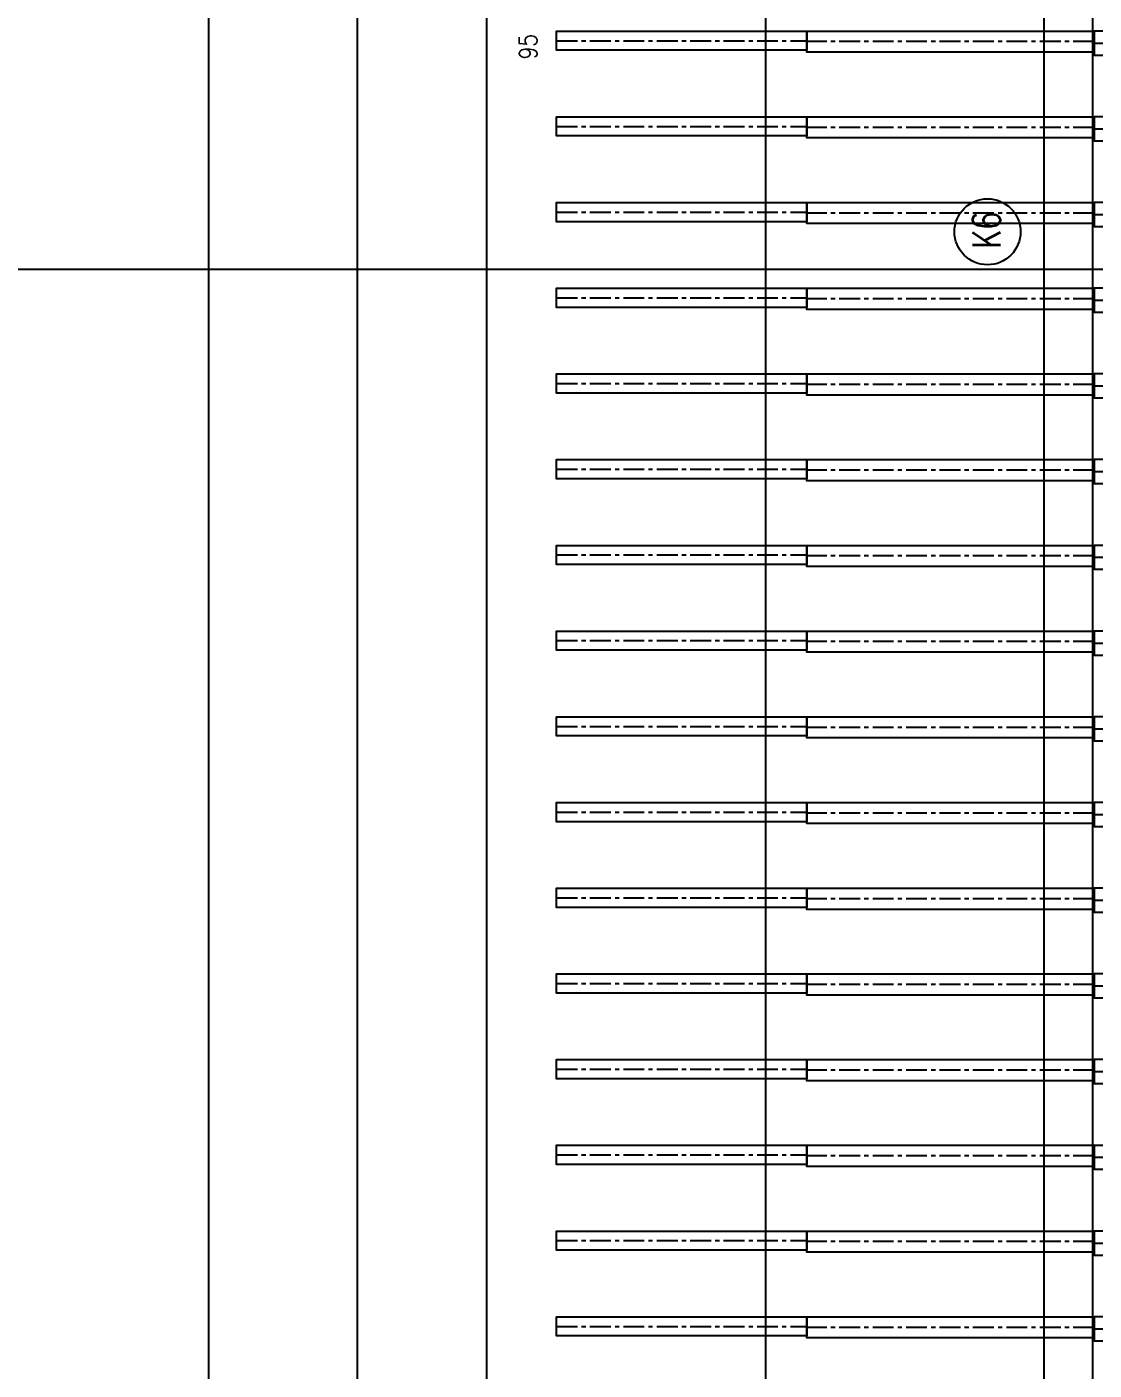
# Model space of a CAD drawing. Extents: x -40736 to 716455, y -65544 to 37405.
# Drawn here: x 336740 to 340571, y -39596 to -34774 of the extents above; entities that cross this region are included whole.
import ezdxf

# ---------------------------------------------------------------- set-up
doc = ezdxf.new("R2010")
doc.units = 0
doc.header["$LTSCALE"] = 600
doc.header["$MEASUREMENT"] = 0
doc.linetypes.add('CENTER', pattern=[2, 1.25, -0.25, 0.25, -0.25])
doc.linetypes.add('PHANTOM', pattern=[2.5, 1.25, -0.25, 0.25, -0.25, 0.25, -0.25])
doc.layers.get('0').update_dxf_attribs({"linetype": 'CONTINUOUS'})
doc.layers.get('DEFPOINTS').update_dxf_attribs({"linetype": 'CONTINUOUS'})
for name, color, linetype in [('0-架台', 232, 'CONTINUOUS'), ('001', 7, 'CONTINUOUS'), ('底圖', 253, 'CONTINUOUS'), ('規劃圖', 253, 'CONTINUOUS')]:
    doc.layers.add(name, color=color, linetype=linetype)
doc.styles.get("Standard").update_dxf_attribs({"font": 'txt.shx', "width": 0.75, "bigfont": 'chineset.shx'})
doc.dimstyles.get("Standard").update_dxf_attribs({"dimtxt": 0.18, "dimasz": 0.18, "dimexe": 0.18, "dimexo": 0.0625, "dimgap": 0.09, "dimtad": 0, "dimtih": 1, "dimtoh": 1, "dimdec": 4, "dimzin": 0, "dimdsep": 46, "dimtxsty": 'Standard', "dimcen": 0.09, "dimadec": 0, "dimazin": 0, "dimtfac": 1, "dimtdec": 4, "dimtofl": 0, "dimtmove": 0, "dimatfit": 3, "dimfxl": 1, "dimtolj": 1, "dimtzin": 0, "dimarcsym": 0})

# ---------------------------------------------------------------- blocks, each defined once
blk = doc.blocks.new('*D452')
at = {"layer": 'DEFPOINTS', "color": 0}
for p in [(-6243.3, 20752), (-4810.8, 20752), (-4810.8, 4752)]:
    blk.add_point(p, dxfattribs=at)
at = {"layer": '規劃圖', "color": 0, "lineweight": -2}
for p, q in [((-4842, 20752), (-6333.3, 20752)), ((-6243.3, 20662), (-6243.3, 12842)), ((-6243.3, 4842), (-6243.3, 12662)), ((-4842, 4752), (-6333.3, 4752))]:
    blk.add_line(p, q, dxfattribs=at)
at = {"layer": '規劃圖', "color": 0}
for points in [[(-6258.3, 20662), (-6228.3, 20662), (-6243.3, 20752)], [(-6258.3, 4842), (-6228.3, 4842), (-6243.3, 4752)]]:
    blk.add_solid(points, dxfattribs=at)
at = {"layer": '規劃圖', "color": 0, "insert": (-6243.3, 12752), "char_height": 90, "attachment_point": 5}
blk.add_mtext('\\A1;16000.0000', dxfattribs=at)
blk = doc.blocks.new('platform')
at = {"layer": '0-架台'}
blk.add_line((-3250, 1161), (-3250, 147292), dxfattribs=at)
blk = doc.blocks.new('1U0032-ASY-C01-NHX-1-110')
at = {"layer": '001', "color": 10, "linetype": 'PHANTOM'}
for p, q in [((163783.108773, 103022.144581), (163489.057457, 102213.977629)), ((163782.960978, 103022.198374), (166477.818782, 102041.350355)), ((163488.737644, 102214.094031), (164040.800522, 102013.159575)), ((166472.289792, 102026.159575), (164005.083312, 102026.159575)), ((164033.087842, 102015.966765), (164043.348452, 102044.157535)), ((166467.558172, 102013.159575), (164040.800522, 102013.159575)), ((166467.558172, 102013.159575), (166477.818782, 102041.350355))]:
    blk.add_line(p, q, dxfattribs=at)
at = {"layer": '001', "color": 2, "linetype": 'CENTER'}
blk.add_line((163635.809541, 102618.160683), (165619.491272, 101896.159575), dxfattribs=at)
at = {"layer": '001', "color": 10, "linetype": 'PHANTOM'}
for radius, end in [(870, 249.994821), (1730, 249.994364)]:
    blk.add_arc((164080.592397, 103839.704055), radius, 190.120183, end, dxfattribs=at)
at = {"layer": '001', "color": 2, "linetype": 'CENTER'}
blk.add_arc((164080.592397, 103839.704055), 1300, 190.120183, 249.992652, dxfattribs=at)
blk = doc.blocks.new('A$C57F237C1')
blk.add_line((3661, 41), (3661, 716))
blk.add_lwpolyline([(3231, 716), (4091, 716), (4091, 41), (3231, 41)], close=True)
for radius in [1300, 1730, 870]:
    blk.add_arc((2361, 716), radius, 0, 69.9944)
at = {"layer": '001', "color": 0, "linetype": 'ByBlock', "rotation": 180}
blk.add_blockref('1U0032-ASY-C01-NHX-1-110', (166442, 104556), dxfattribs=at)
blk = doc.blocks.new('A$C3EFB54C0')
at = {"color": 2, "linetype": 'CENTER'}
for p, q in [((380, 19301), (380, 8992)), ((415, 0), (415, 8992))]:
    blk.add_line(p, q, dxfattribs=at)
at = {"color": 3}
for points in [[(760, 19301), (0, 19301), (0, 8992), (760, 8992)], [(760, 8992), (70, 8992), (70, 0), (760, 0)]]:
    blk.add_lwpolyline(points, close=True, dxfattribs=at)
blk = doc.blocks.new('A$C674754AC')
at = {"xscale": -1, "rotation": 180}
for name, p in [('A$C3EFB54C0', (137358.41118, 46062.25367)), ('A$C3EFB54C0', (140435.33426, 46062.25367)), ('A$C3EFB54C0', (143512.25734, 46062.25367)), ('A$C3EFB54C0', (146589.18041, 46062.25367)), ('A$C3EFB54C0', (149666.10349, 46062.25367)), ('A$C3EFB54C0', (152743.02657, 46062.25367)), ('A$C3EFB54C0', (155819.94965, 46062.25367)), ('A$C3EFB54C0', (158896.87272, 46062.25367)), ('A$C3EFB54C0', (161973.7958, 46062.25367)), ('A$C3EFB54C0', (165050.71888, 46062.25367)), ('A$C3EFB54C0', (168127.64196, 46062.25367)), ('A$C3EFB54C0', (171204.56503, 46062.25367)), ('A$C3EFB54C0', (174281.48811, 46062.25367)), ('A$C3EFB54C0', (177358.41118, 46062.25367)), ('A$C3EFB54C0', (180435.33426, 46062.25367)), ('A$C3EFB54C0', (183512.25733, 46062.25367)), ('A$C57F237C1', (134026.93123, 26802.28886)), ('A$C57F237C1', (137103.85431, 26802.28886)), ('A$C57F237C1', (140180.77739, 26802.28886)), ('A$C57F237C1', (143257.70046, 26802.28886)), ('A$C57F237C1', (146334.62354, 26802.28886)), ('A$C57F237C1', (149411.54662, 26802.28886)), ('A$C57F237C1', (152488.4697, 26802.28886)), ('A$C57F237C1', (155565.39277, 26802.28886)), ('A$C57F237C1', (158642.31585, 26802.28886)), ('A$C57F237C1', (161719.23893, 26802.28886)), ('A$C57F237C1', (164796.16201, 26802.28886)), ('A$C57F237C1', (167873.08508, 26802.28886)), ('A$C57F237C1', (170950.00816, 26802.28886)), ('A$C57F237C1', (174026.93123, 26802.28886)), ('A$C57F237C1', (177103.85431, 26802.28886)), ('A$C57F237C1', (180180.77738, 26802.28886))]:
    blk.add_blockref(name, p, dxfattribs=at)
at = {"color": 4, "width": 0.833333}
blk.add_text('95', height=640, dxfattribs=at).set_placement((183252.25679, 46762.25432))
blk = doc.blocks.new('A$C1C6605B1')
at = {"layer": '規劃圖'}
blk.add_circle((-3980.34501, 18918.64631), 118.62868, dxfattribs=at)
at = {"layer": '規劃圖', "xscale": 0.09999999997671694, "yscale": 0.09999999997671694, "zscale": 0.09999999997671694}
blk.add_blockref('platform', (-3277.72048, 4973.90789), dxfattribs=at)
at = {"layer": '規劃圖', "xscale": 0.09999999997671694, "yscale": 0.09999999997671694, "zscale": 0.09999999997671694, "rotation": 90}
blk.add_blockref('A$C674754AC', (-921.49505, 1211.99993), dxfattribs=at)
at = {"layer": '規劃圖', "width": 0.75}
blk.add_text('K6', height=100, rotation=90, dxfattribs=at).set_placement((-3933.77235, 18859.04069))
at = {"layer": '規劃圖'}
dim = blk.add_linear_dim(base=(-6243.34021, 20751.99836), p1=(-4810.79168, 4751.99836), p2=(-4810.79168, 20751.99836), angle=90, dimstyle='Standard', override={"dimscale": 500}, dxfattribs=at)
dim.commit()
dim.dimension.update_dxf_attribs({"geometry": '*D452', "text_midpoint": (-6243.34021, 12751.99836)})

msp = doc.modelspace()

# ---------------------------------------------------------------- linework, layer by layer
at = {"layer": '底圖', "color": 253}
for p, q in [((337391.29017, -33643.31825), (337391.29017, -49643.31765)), ((338391.28957, -49643.31765), (338391.28957, -33643.31825)), ((339391.28957, -33643.31825), (339391.28957, -49643.31765)), ((340391.28957, -33643.31825), (340391.28957, -49643.31765)), ((335391.29017, -35643.31885), (360391.29137, -35643.31885))]:
    msp.add_line(p, q, dxfattribs=at)

# ---------------------------------------------------------------- block references
msp.add_blockref('A$C1C6605B1', (344169.01004, -54427.7968), dxfattribs=at)

doc.saveas('drawing.dxf')
